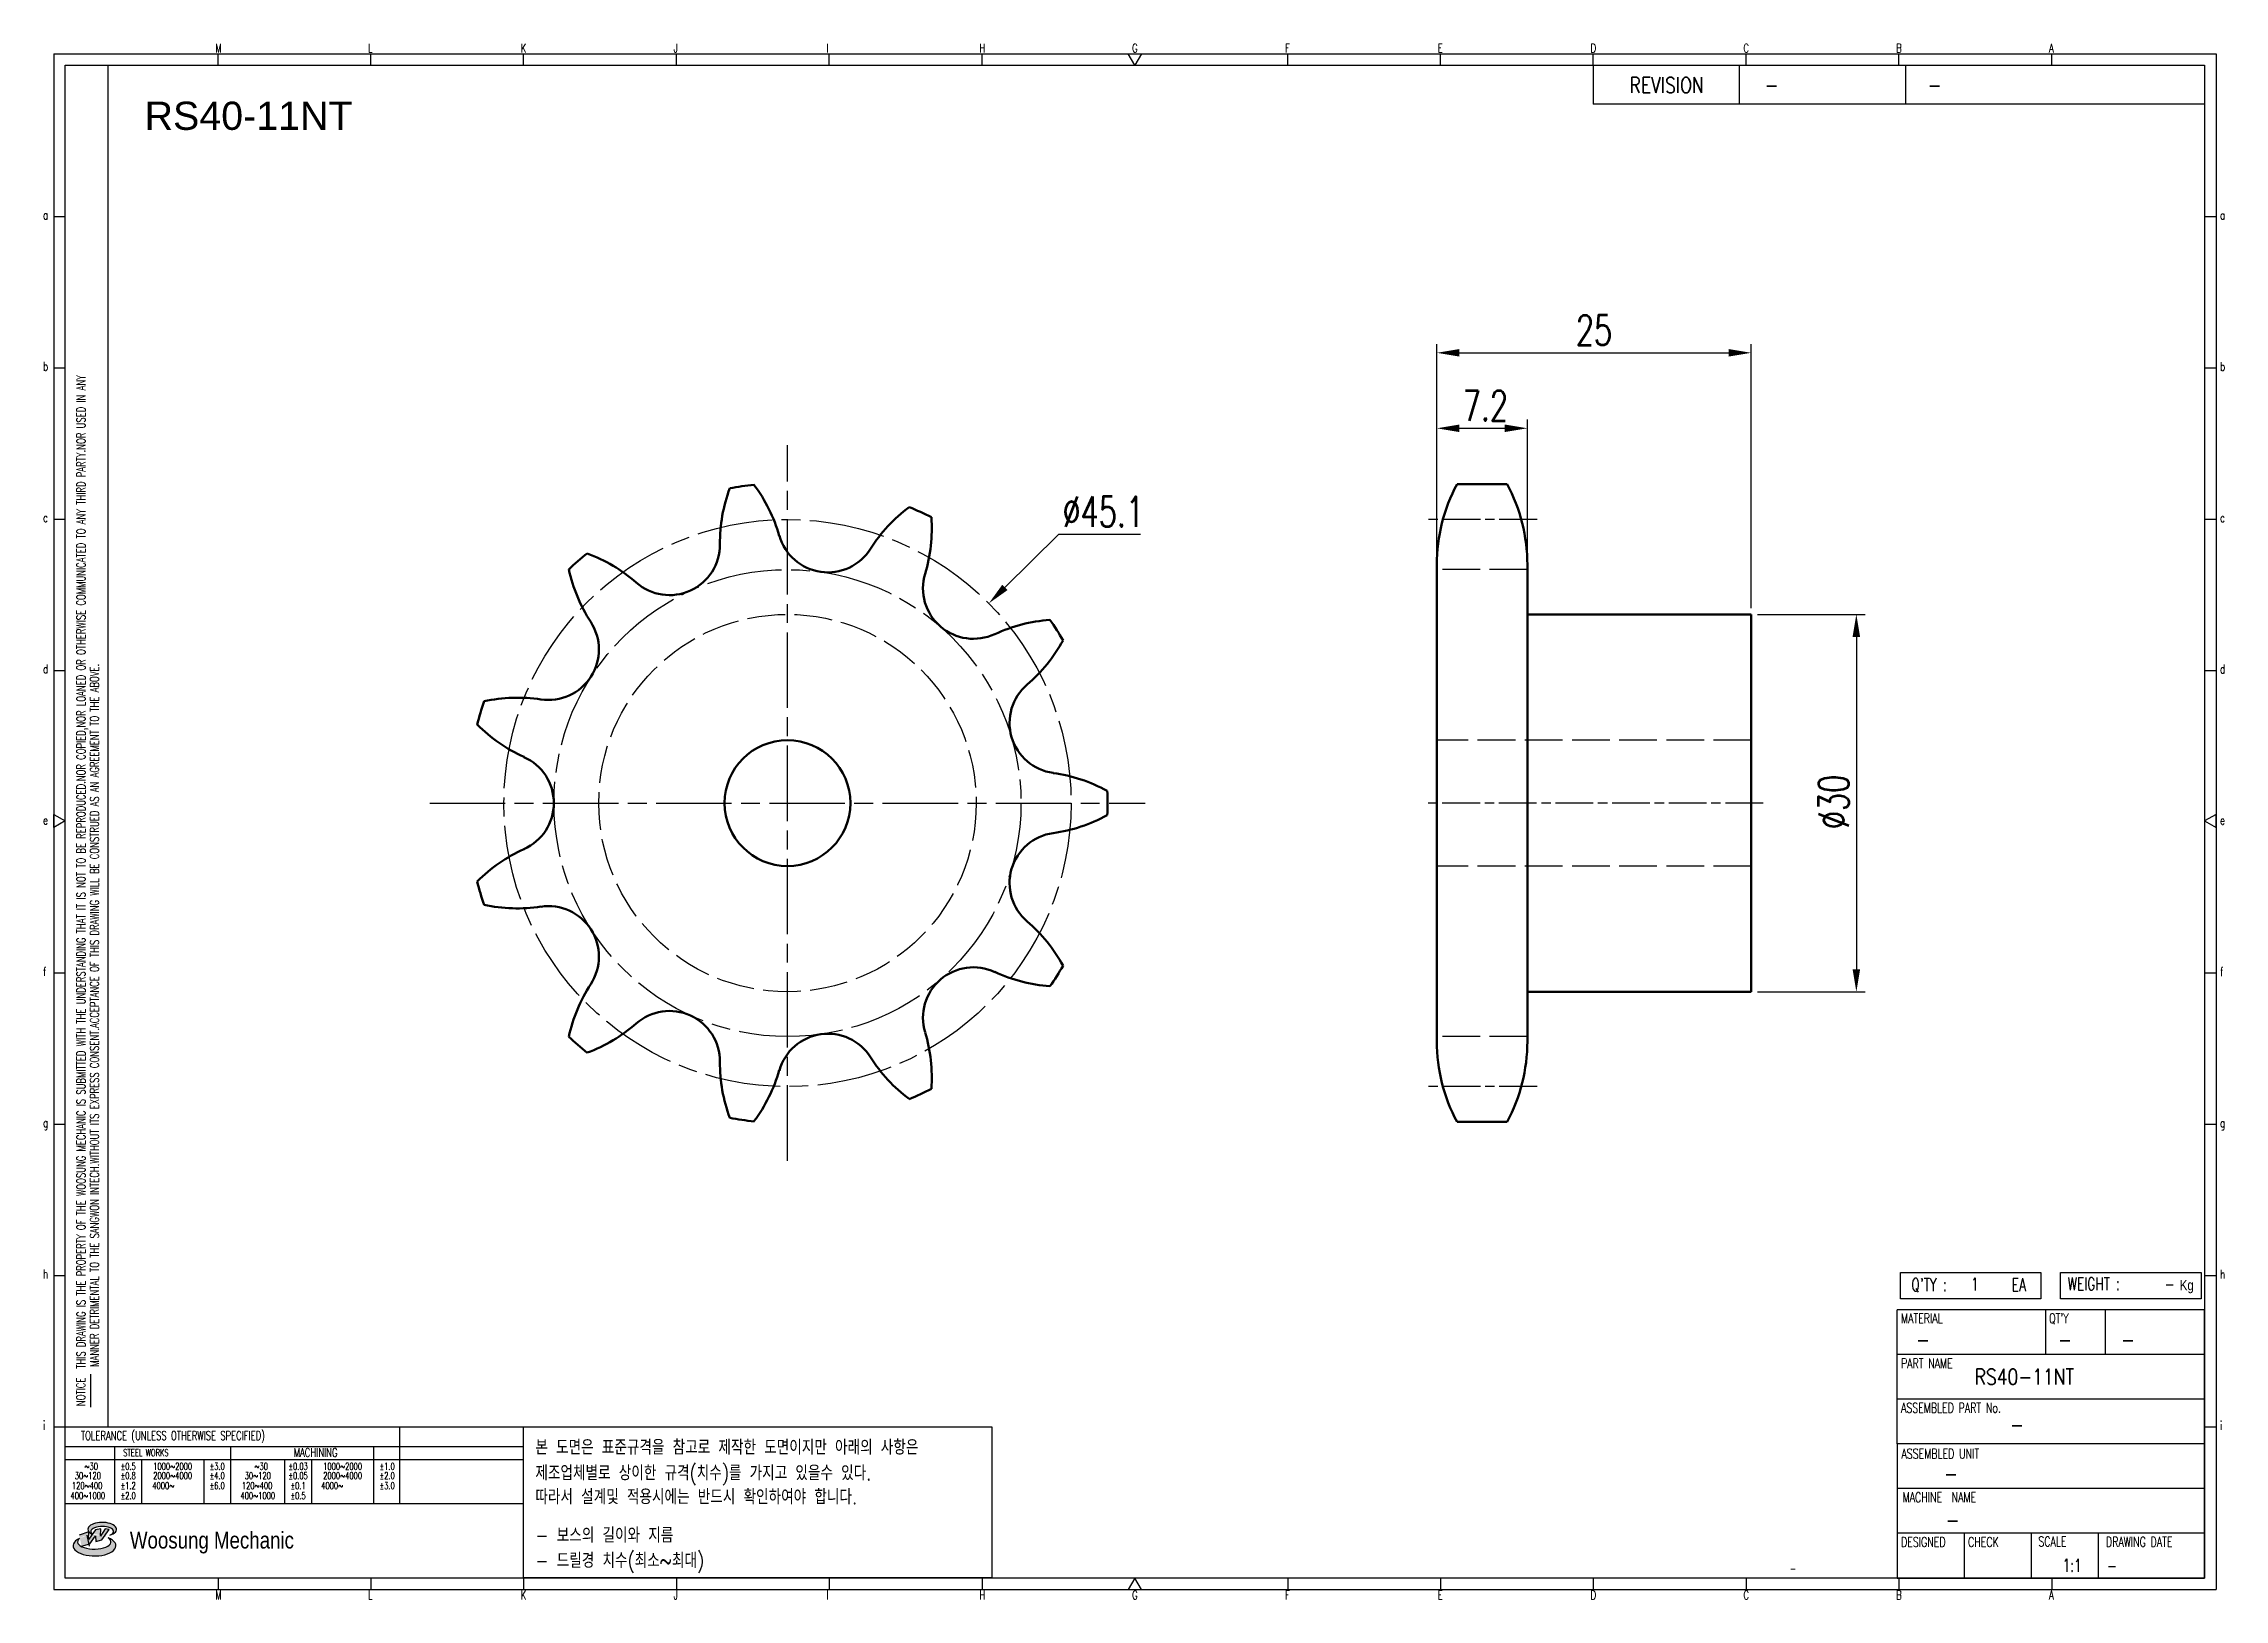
# Model space of a CAD drawing. Header units: millimetres. Extents: x -22171 to -21998, y 1083 to 1207.
import ezdxf
from ezdxf.enums import TextEntityAlignment as Align

# ---------------------------------------------------------------- set-up
doc = ezdxf.new("R2010")
doc.units = ezdxf.units.MM
for name, pattern in [('AM_ISO02W050', [7.5, 6, -1.5]), ('AM_ISO02W050x2', [3.75, 3, -0.75]), ('AM_ISO08W050', [18, 12, -1.5, 3, -1.5]), ('AM_ISO08W050x2', [9, 6, -0.75, 1.5, -0.75])]:
    doc.linetypes.add(name, pattern=pattern)
for name, color, linetype, lineweight in [('AM_0N', 7, 'Continuous', 50), ('AM_3N', 6, 'AM_ISO02W050', 25), ('AM_7', 4, 'AM_ISO08W050', 25), ('AM_7N', 4, 'AM_ISO08W050', 25)]:
    doc.layers.add(name, color=color, linetype=linetype, lineweight=lineweight)
for name, color, linetype in [('S-DIM', 7, 'Continuous'), ('TITLE', 7, 'Continuous'), ('도면레이아웃', 7, 'Continuous')]:
    doc.layers.add(name, color=color, linetype=linetype)
doc.styles.add('HAN', font='ROMANS.shx', dxfattribs={"width": 0.7, "bigfont": 'whgtxt.shx'})
doc.styles.add('HKD_ST2', font='romans.shx', dxfattribs={"width": 0.7, "height": 4, "bigfont": '@extfont2.shx'})
doc.styles.add('HSG', font='SIMPLEX.shx', dxfattribs={"width": 0.7, "bigfont": 'HSG.shx'})
doc.styles.add('ROMANS', font='romans.shx', dxfattribs={"width": 0.7, "bigfont": 'whgtxt.shx'})
doc.styles.add('SLDTEXTSTYLE4', font='arial.ttf', dxfattribs={"width": 0.8})
doc.styles.get("Standard").update_dxf_attribs({"font": 'arial.ttf'})
doc.dimstyles.new('APP3', dxfattribs={"dimtxt": 2.4, "dimasz": 1.8, "dimexe": 0.7, "dimexo": 0.5, "dimgap": 0.6, "dimtad": 1, "dimtoh": 1, "dimdec": 1, "dimrnd": 0.01, "dimzin": 9, "dimdsep": 46, "dimtxsty": 'HSG', "dimcen": 0, "dimclrd": 1, "dimclre": 1, "dimclrt": 256, "dimazin": 2, "dimtp": 1, "dimtm": 1, "dimtfac": 0.5, "dimtdec": 1, "dimtofl": 0, "dimtmove": 0, "dimatfit": 3, "dimfxl": 0, "dimtvp": 1, "dimtolj": 2, "dimlwd": -1, "dimlwe": -1, "dimarcsym": 0})
doc.dimstyles.new('APP3$0', dxfattribs={"dimtxt": 2.4, "dimasz": 1.8, "dimexe": 0.7, "dimexo": 0.5, "dimgap": 0.6, "dimtad": 1, "dimtoh": 1, "dimdec": 1, "dimrnd": 0.01, "dimzin": 9, "dimdsep": 46, "dimtxsty": 'HSG', "dimcen": 0, "dimclrd": 1, "dimclre": 1, "dimclrt": 256, "dimazin": 2, "dimtp": 1, "dimtm": 1, "dimtfac": 0.5, "dimtdec": 1, "dimtofl": 0, "dimtmove": 0, "dimatfit": 3, "dimfxl": 0, "dimtvp": 1, "dimtolj": 2, "dimlwd": -1, "dimlwe": -1, "dimarcsym": 0})

# ---------------------------------------------------------------- blocks, each defined once
blk = doc.blocks.new('SUYWSHJH')
at = {"layer": '도면레이아웃'}
h = blk.add_hatch(color=10, dxfattribs=at)
h.paths.add_polyline_path([(1.544, 35.177), (1.554, 34.966), (1.779, 35.034), (2.054, 35.422), (1.908, 35.446), (1.728, 35.167), (1.741, 35.439), (1.547, 35.405), (1.292, 35.041), (1.295, 35.33), (0.943, 35.208), (1.03, 34.8), (1.336, 34.885)])
edge = h.paths.add_edge_path()
edge.add_ellipse((1.795, 35.421), major_axis=(-0.53, 0), ratio=0.487785, start_angle=122.36065, end_angle=403.39574)
edge.add_line((1.411, 35.244), (1.419, 35.261))
edge.add_ellipse((1.798, 35.344), major_axis=(-0.423, 0), ratio=0.444396, start_angle=131.58977, end_angle=386.19408, ccw=False)
edge = h.paths.add_edge_path()
edge.add_ellipse((1.512, 34.815), major_axis=(-0.793, 0), ratio=0.480113, start_angle=314.67633, end_angle=590.85213)
edge.add_ellipse((1.501, 34.958), major_axis=(-0.62, 0), ratio=0.43311, start_angle=331.7024, end_angle=574.42495, ccw=False)
for p, q in [((0, 90.118), (80.15, 90.118)), ((0, 90.118), (0, 33.191)), ((6.089, 89.693), (6.089, 90.118)), ((11.753, 89.693), (11.753, 90.118)), ((17.418, 89.693), (17.418, 90.118)), ((23.082, 89.693), (23.082, 90.118)), ((28.746, 89.693), (28.746, 90.118)), ((34.411, 89.693), (34.411, 90.118)), ((45.739, 89.693), (45.739, 90.118)), ((51.404, 89.693), (51.404, 90.118)), ((57.068, 89.693), (57.068, 90.118)), ((62.732, 89.693), (62.732, 90.118)), ((68.397, 89.693), (68.397, 90.118)), ((74.061, 89.693), (74.061, 90.118)), ((80.15, 90.118), (80.15, 33.191)), ((0, 84.085), (0.425, 84.085)), ((79.725, 84.085), (80.15, 84.085)), ((0, 78.478), (0.425, 78.478)), ((79.725, 78.478), (80.15, 78.478)), ((0, 72.87), (0.425, 72.87)), ((79.725, 72.87), (80.15, 72.87)), ((0, 67.262), (0.425, 67.262)), ((79.725, 67.262), (80.15, 67.262)), ((0, 56.047), (0.425, 56.047)), ((79.725, 56.047), (80.15, 56.047)), ((0, 50.439), (0.425, 50.439)), ((79.725, 50.439), (80.15, 50.439)), ((0, 44.832), (0.425, 44.832)), ((79.725, 44.832), (80.15, 44.832)), ((1.377, 39.947), (1.377, 41.174)), ((0, 39.224), (0.425, 39.224)), ((79.725, 39.224), (80.15, 39.224)), ((0, 33.191), (80.15, 33.191)), ((6.089, 33.616), (6.089, 33.191)), ((11.753, 33.616), (11.753, 33.191)), ((17.418, 33.616), (17.418, 33.191)), ((23.082, 33.616), (23.082, 33.191)), ((28.746, 33.616), (28.746, 33.191)), ((34.411, 33.616), (34.411, 33.191)), ((45.739, 33.616), (45.739, 33.191)), ((51.404, 33.616), (51.404, 33.191)), ((57.068, 33.616), (57.068, 33.191)), ((62.732, 33.616), (62.732, 33.191)), ((68.397, 33.616), (68.397, 33.191)), ((74.061, 33.616), (74.061, 33.191))]:
    blk.add_line(p, q)
at = {"color": 2}
for p, q in [((2.017, 39.224), (2.017, 89.693)), ((0.425, 39.224), (17.418, 39.224)), ((12.816, 39.224), (12.816, 36.382)), ((17.418, 33.616), (17.418, 39.224)), ((0.425, 38.487), (17.418, 38.487)), ((0.425, 38.012), (17.418, 38.012)), ((2.257, 38.487), (2.257, 36.382)), ((3.257, 38.012), (3.257, 36.382)), ((5.557, 38.012), (5.557, 36.382)), ((6.557, 38.5), (6.557, 36.382)), ((8.557, 38.012), (8.557, 36.382)), ((9.557, 38.026), (9.557, 36.382)), ((11.857, 38.487), (11.857, 36.382)), ((0.425, 36.382), (17.418, 36.382))]:
    blk.add_line(p, q, dxfattribs=at)
at = {"color": 6, "ltscale": 0.5}
for p, q in [((57.068, 89.693), (57.068, 88.246)), ((62.47, 89.693), (62.47, 88.246)), ((68.635, 89.693), (68.635, 88.246)), ((79.725, 88.246), (57.068, 88.246)), ((68.336, 38.59), (68.336, 43.563)), ((79.725, 43.563), (68.336, 43.563)), ((73.827, 43.563), (73.827, 41.905)), ((76.037, 43.563), (76.037, 41.905)), ((79.725, 38.59), (79.725, 43.563)), ((79.725, 41.905), (68.336, 41.905)), ((79.725, 40.248), (68.336, 40.248)), ((68.336, 38.59), (68.336, 33.616)), ((79.725, 38.59), (68.336, 38.59)), ((79.725, 33.616), (79.725, 38.59)), ((79.725, 36.932), (68.336, 36.932)), ((79.725, 35.274), (68.336, 35.274)), ((70.822, 33.616), (70.822, 35.274)), ((73.309, 33.616), (73.309, 35.274)), ((75.796, 33.616), (75.796, 35.274)), ((68.336, 33.616), (79.725, 33.616))]:
    blk.add_line(p, q, dxfattribs=at)
for points in [[(40.075, 89.693), (39.83, 90.118), (40.32, 90.118)], [(0.425, 89.693), (79.725, 89.693), (79.725, 33.616), (0.425, 33.616)], [(0.425, 61.679), (0, 61.433), (0, 61.924)], [(79.725, 61.679), (80.15, 61.433), (80.15, 61.924)], [(40.075, 33.616), (39.83, 33.191), (40.32, 33.191)]]:
    blk.add_lwpolyline(points, close=True)
at = {"layer": 'TITLE', "color": 20}
for p, q in [((68.449, 43.961), (68.449, 44.936)), ((68.449, 44.936), (73.654, 44.936)), ((73.654, 44.936), (73.654, 43.961)), ((74.39, 43.961), (74.39, 44.936)), ((74.39, 44.936), (79.595, 44.936)), ((79.595, 44.936), (79.595, 43.961)), ((73.654, 43.961), (68.449, 43.961)), ((79.595, 43.961), (74.39, 43.961))]:
    blk.add_line(p, q, dxfattribs=at)
at = {"layer": '도면레이아웃'}
for p, q in [((1.295, 35.33), (0.943, 35.208)), ((1.03, 34.8), (1.336, 34.885)), ((1.224, 35.208), (1.311, 34.8)), ((1.224, 35.208), (1.224, 35.208)), ((1.547, 35.405), (1.292, 35.041)), ((1.292, 35.041), (1.295, 35.33)), ((1.336, 34.885), (1.544, 35.177)), ((1.419, 35.261), (1.411, 35.244)), ((1.544, 35.177), (1.554, 34.966)), ((1.741, 35.439), (1.547, 35.405)), ((1.554, 34.966), (1.779, 35.034)), ((1.908, 35.446), (1.728, 35.167)), ((1.728, 35.167), (1.741, 35.439)), ((1.779, 35.034), (2.054, 35.422)), ((2.054, 35.422), (1.908, 35.446))]:
    blk.add_line(p, q, dxfattribs=at)
for centre, major_axis, ratio, start_param, end_param in [((1.795, 35.421), (-0.53, 0), 0.487785, 2.135596, 7.040584), ((1.512, 34.815), (-0.793, 0), 0.480113, 5.492138, 10.312315), ((1.501, 34.958), (-0.62, 0), 0.43311, 5.789299, 10.025607), ((1.798, 35.344), (-0.423, 0), 0.444396, 2.296675, 6.740358)]:
    blk.add_ellipse(centre, major_axis=major_axis, ratio=ratio, start_param=start_param, end_param=end_param, dxfattribs=at)
at = {"color": 4, "style": 'HKD_ST2', "width": 0.7}
for s, p in [('M', (5.988, 90.164)), ('L', (11.652, 90.164)), ('K', (17.316, 90.164)), ('J', (22.981, 90.164)), ('I', (28.645, 90.164)), ('H', (34.309, 90.164)), ('G', (39.974, 90.164)), ('F', (45.638, 90.164)), ('E', (51.302, 90.164)), ('D', (56.967, 90.164)), ('C', (62.631, 90.164)), ('B', (68.295, 90.164)), ('A', (73.96, 90.164)), ('a', (-0.395, 83.976)), ('a', (80.305, 83.97)), ('b', (-0.395, 78.368)), ('b', (80.305, 78.362)), ('c', (-0.395, 72.76)), ('c', (80.305, 72.754)), ('d', (-0.395, 67.153)), ('d', (80.305, 67.147)), ('e', (-0.395, 61.545)), ('e', (80.305, 61.539)), ('f', (-0.395, 55.937)), ('f', (80.305, 55.931)), ('g', (-0.395, 50.33)), ('g', (80.305, 50.324)), ('h', (-0.395, 44.722)), ('h', (80.305, 44.716)), ('i', (-0.395, 39.114)), ('i', (80.305, 39.108)), ('M', (5.988, 32.824)), ('L', (11.652, 32.824)), ('K', (17.316, 32.824)), ('J', (22.981, 32.824)), ('I', (28.645, 32.824)), ('H', (34.309, 32.824)), ('G', (39.974, 32.824)), ('F', (45.638, 32.824)), ('E', (51.302, 32.824)), ('D', (56.967, 32.824)), ('C', (62.631, 32.824)), ('B', (68.295, 32.824)), ('A', (73.96, 32.824))]:
    blk.add_text(s, height=0.326, dxfattribs=at).set_placement(p)
for s, height, style, width, p in [('REVISION', 0.5806, 'HAN', 0.8, (58.415, 88.664)), ('-', 0.581, 'HAN', 0.8, (63.426, 88.664)), ('-', 0.581, 'HAN', 0.8, (69.468, 88.664)), ("Q'TY : ", 0.4746, 'HKD_ST2', 0.7, (68.857, 44.253)), ('1', 0.475, 'HKD_ST2', 0.7, (71.071, 44.275)), ('EA', 0.4746, 'HKD_ST2', 0.7, (72.578, 44.253)), ('WEIGHT : ', 0.4746, 'HKD_ST2', 0.7, (74.65, 44.286)), ('-', 0.581, 'HAN', 0.8, (69.029, 42.157)), ('-', 0.581, 'HAN', 0.8, (74.289, 42.157)), ('-', 0.581, 'HAN', 0.8, (76.623, 42.157)), ('-', 0.581, 'HAN', 0.8, (72.515, 39.013)), ('-', 0.581, 'HAN', 0.8, (70.067, 37.189)), ('-', 0.581, 'HAN', 0.8, (70.126, 35.48)), ('1:1', 0.4746, 'HKD_ST2', 0.7, (74.458, 33.848)), ('-', 0.475, 'HKD_ST2', 0.7, (76.112, 33.837))]:
    blk.add_text(s, height=height, dxfattribs=dict(style=style, width=width)).set_placement(p)
at = {"color": 6, "style": 'HKD_ST2', "width": 0.7}
for s, p in [(' THIS DRAWING IS THE PROPERTY OF THE WOOSUNG MECHANIC IS SUBMITTED WITH THE UNDERSTANDING THAT IT IS NOT TO BE REPRODUCED.NOR COPIED,NOR LOANED OR OTHERWISE COMMUNICATED TO ANY THIRD PARTY.NOR USED IN ANY', (1.173, 41.217)), ('MANNER DETRIMENTAL TO THE SANGWON INTECH.WITHOUT ITS EXPRESS CONSENT.ACCEPTANCE OF THIS DRAWING WILL BE CONSTRUED AS AN AGREEMENT TO THE ABOVE.', (1.672, 41.447))]:
    blk.add_text(s, height=0.326266, rotation=90, dxfattribs=at).set_placement(p)
at = {"style": 'HKD_ST2', "width": 0.7}
blk.add_text('-', height=0.475, dxfattribs=at).set_placement((78.613, 44.286), align=Align.RIGHT)
at = {"color": 4, "style": 'HKD_ST2', "width": 0.7}
for s, height, p in [('MATERIAL', 0.3651, (68.474, 43.425)), ("QT'Y", 0.3651, (73.965, 43.425)), ('PART NAME', 0.3651, (68.474, 41.756)), ('ASSEMBLED PART No.', 0.36511, (68.474, 40.109)), ('ASSEMBLED UNIT', 0.36511, (68.49, 38.408)), ('MACHINE  NAME', 0.36511, (68.532, 36.794)), ('DESIGNED', 0.3651, (68.474, 35.136)), ('CHECK', 0.3651, (70.961, 35.136)), ('SCALE', 0.3651, (73.566, 35.153)), ('DRAWING DATE', 0.36511, (76.071, 35.141))]:
    blk.add_text(s, height=height, dxfattribs=at).set_placement(p, align=Align.TOP_LEFT)
at = {"style": 'HKD_ST2', "width": 0.7}
blk.add_text('NOTICE', height=0.3263, rotation=90, dxfattribs=at).set_placement((1.163, 39.988))
for s, height, style, width, p in [('TOLERANCE (UNLESS OTHERWISE SPECIFIED)', 0.32627, 'HKD_ST2', 0.7, (4.417, 38.896)), ('-', 0.326, 'ROMANS', 0.65, (64.469, 33.975))]:
    blk.add_text(s, height=height, dxfattribs=dict(style=style, width=width)).set_placement(p, align=Align.MIDDLE_CENTER)
at = {"color": 4, "style": 'HKD_ST2', "width": 0.7}
for s, height, p in [('STEEL WORKS', 0.26101, (3.416, 38.268)), ('MACHINING', 0.3263, (9.707, 38.27)), ('%%P0.5', 0.261, (2.757, 37.762)), ('%%P0.8', 0.261, (2.757, 37.411)), ('%%P3.0', 0.261, (6.057, 37.762)), ('%%P4.0', 0.261, (6.057, 37.411)), ('%%P0.03', 0.261, (9.057, 37.762)), ('%%P0.05', 0.261, (9.057, 37.411)), ('%%P1.0', 0.261, (12.357, 37.762)), ('%%P2.0', 0.261, (12.357, 37.411)), ('%%P1.2', 0.261, (2.757, 37.045)), ('%%P2.0', 0.261, (2.757, 36.67)), ('%%P6.0', 0.261, (6.057, 37.045)), ('%%P0.1', 0.261, (9.057, 37.045)), ('%%P0.5', 0.261, (9.057, 36.67)), ('%%P3.0', 0.261, (12.357, 37.045))]:
    blk.add_text(s, height=height, dxfattribs=at).set_placement(p, align=Align.MIDDLE)
for s, height, p in [('30%%126120', 0.261, (1.263, 37.411)), ('%%12630', 0.261, (1.389, 37.762)), ('2000%%1264000', 0.26101, (4.407, 37.411)), ('1000%%1262000', 0.26101, (4.407, 37.762)), ('30%%126120', 0.261, (7.563, 37.411)), ('%%12630', 0.261, (7.689, 37.762)), ('2000%%1264000', 0.26101, (10.707, 37.411)), ('1000%%1262000', 0.26101, (10.707, 37.762)), ('400%%1261000', 0.26101, (1.263, 36.67)), ('120%%126400', 0.26101, (1.237, 37.045)), ('4000%%126', 0.261, (4.061, 37.045)), ('400%%1261000', 0.26101, (7.563, 36.67)), ('120%%126400', 0.26101, (7.537, 37.045)), ('4000%%126', 0.261, (10.321, 37.045))]:
    blk.add_text(s, height=height, dxfattribs=at).set_placement(p, align=Align.MIDDLE_CENTER)
at = {"color": 1, "style": 'SLDTEXTSTYLE4', "width": 0.8}
blk.add_text('Woosung Mechanic', height=0.61957, dxfattribs=at).set_placement((2.822, 34.711))
at = {"layer": 'TITLE', "width": 0.8}
blk.add_text('Kg', height=0.3789, dxfattribs=at).set_placement((78.807, 44.286))
blk = doc.blocks.new('*D37')
at = {"layer": 'Defpoints', "color": 0, "transparency": 16777216}
for p in [(-22095.87, 1162.59), (-22127.88, 1130.86)]:
    blk.add_point(p, dxfattribs=at)
at = {"layer": 'S-DIM', "color": 1, "transparency": 16777216}
for p, q in [((-22090.33, 1168.08), (-22094.59, 1163.86)), ((-22083.81, 1168.08), (-22090.33, 1168.08))]:
    blk.add_line(p, q, dxfattribs=at)
blk.add_solid([(-22094.8, 1164.07), (-22094.38, 1163.65), (-22095.87, 1162.59)], dxfattribs=at)
at = {"layer": 'S-DIM', "transparency": 16777216, "insert": (-22086.77, 1169.88), "char_height": 2.4, "attachment_point": 5, "style": 'HSG'}
blk.add_mtext('\\A2;∅45.1', dxfattribs=at)
blk = doc.blocks.new('*D38')
at = {"layer": 'Defpoints', "color": 0, "transparency": 16777216}
for p in [(-22053.06, 1176.51), (-22060.26, 1165.67), (-22053.06, 1165.67)]:
    blk.add_point(p, dxfattribs=at)
at = {"layer": 'S-DIM', "color": 1, "transparency": 16777216}
for p, q in [((-22060.26, 1166.17), (-22060.26, 1177.21)), ((-22053.06, 1166.17), (-22053.06, 1177.21)), ((-22058.46, 1176.51), (-22054.86, 1176.51))]:
    blk.add_line(p, q, dxfattribs=at)
for points in [[(-22058.46, 1176.81), (-22058.46, 1176.21), (-22060.26, 1176.51)], [(-22054.86, 1176.81), (-22054.86, 1176.21), (-22053.06, 1176.51)]]:
    blk.add_solid(points, dxfattribs=at)
at = {"layer": 'S-DIM', "transparency": 16777216, "insert": (-22056.4, 1178.31), "char_height": 2.4, "attachment_point": 5, "style": 'HSG'}
blk.add_mtext('\\A2;7.2', dxfattribs=at)
blk = doc.blocks.new('*D39')
at = {"layer": 'Defpoints', "color": 0, "transparency": 16777216}
for p in [(-22035.26, 1182.51), (-22060.26, 1165.67), (-22035.26, 1161.72)]:
    blk.add_point(p, dxfattribs=at)
at = {"layer": 'S-DIM', "color": 1, "transparency": 16777216}
for p, q in [((-22060.26, 1166.17), (-22060.26, 1183.21)), ((-22058.46, 1182.51), (-22037.06, 1182.51)), ((-22035.26, 1162.22), (-22035.26, 1183.21))]:
    blk.add_line(p, q, dxfattribs=at)
for points in [[(-22058.46, 1182.81), (-22058.46, 1182.21), (-22060.26, 1182.51)], [(-22037.06, 1182.81), (-22037.06, 1182.21), (-22035.26, 1182.51)]]:
    blk.add_solid(points, dxfattribs=at)
at = {"layer": 'S-DIM', "transparency": 16777216, "insert": (-22047.76, 1184.31), "char_height": 2.4, "attachment_point": 5, "style": 'HSG'}
blk.add_mtext('\\A2;25', dxfattribs=at)
blk = doc.blocks.new('*D40')
at = {"layer": 'Defpoints', "color": 0, "transparency": 16777216}
for p in [(-22035.26, 1161.72), (-22035.26, 1131.72), (-22026.91, 1131.72)]:
    blk.add_point(p, dxfattribs=at)
at = {"layer": 'S-DIM', "color": 1, "transparency": 16777216}
for p, q in [((-22034.76, 1161.72), (-22026.21, 1161.72)), ((-22026.91, 1159.92), (-22026.91, 1133.52)), ((-22034.76, 1131.72), (-22026.21, 1131.72))]:
    blk.add_line(p, q, dxfattribs=at)
for points in [[(-22027.21, 1159.92), (-22026.61, 1159.92), (-22026.91, 1161.72)], [(-22027.21, 1133.52), (-22026.61, 1133.52), (-22026.91, 1131.72)]]:
    blk.add_solid(points, dxfattribs=at)
at = {"layer": 'S-DIM', "transparency": 16777216, "insert": (-22028.71, 1146.81), "char_height": 2.4, "attachment_point": 5, "rotation": 90, "style": 'HSG'}
blk.add_mtext('\\A2;%%c30', dxfattribs=at)

msp = doc.modelspace()

# ---------------------------------------------------------------- linework, layer by layer
at = {"color": 4}
msp.add_lwpolyline([(-22132.84, 1097.15), (-22095.62, 1097.15), (-22095.62, 1085.13), (-22132.84, 1085.13)], close=True, dxfattribs=at)
at = {"layer": 'AM_0N'}
for p, q in [((-22058.64, 1172.07), (-22054.67, 1172.07)), ((-22060.26, 1165.67), (-22060.26, 1127.78)), ((-22053.06, 1165.67), (-22053.06, 1127.78)), ((-22053.06, 1161.72), (-22035.26, 1161.72)), ((-22035.26, 1161.72), (-22035.26, 1131.72)), ((-22053.06, 1131.72), (-22035.26, 1131.72)), ((-22058.64, 1121.38), (-22054.67, 1121.38))]:
    msp.add_line(p, q, dxfattribs=at)
msp.add_circle((-22111.87, 1146.72), 5, dxfattribs=at)
for centre, radius, start, end in [((-22111.87, 1146.72), 25.44, 95.9983, 100.3654), ((-22124.45, 1164.57), 12.4, 15.9091, 36.9083), ((-22046.76, 1165.67), 13.5, 151.7009, 180), ((-22066.56, 1165.67), 13.5, 0, 28.2991), ((-22104.84, 1167.39), 12.4, 159.4554, 180.4545), ((-22094.78, 1160.31), 12.4, 126.7281, 147.7273), ((-22111.87, 1146.72), 25.44, 63.271, 67.6381), ((-22112.8, 1168.54), 12.4, 343.1818, 4.181), ((-22121.25, 1167.26), 4.01, 228.6364, 0.4545), ((-22108.66, 1169.07), 4.01, 195.9091, 327.7273), ((-22111.87, 1146.72), 25.44, 128.7255, 133.0926), ((-22117.13, 1167.92), 12.4, 192.1826, 213.1818), ((-22132.1, 1154.94), 12.4, 48.6364, 69.6355), ((-22097.09, 1163.79), 4.01, 163.1818, 295), ((-22130.87, 1158.93), 4.01, 261.3636, 33.1818), ((-22090.15, 1148.91), 12.4, 94.0008, 115), ((-22111.87, 1146.72), 25.44, 30.5437, 34.9108), ((-22100.86, 1165.58), 12.4, 310.4545, 331.4537), ((-22111.87, 1146.72), 25.44, 161.4528, 165.8199), ((-22133.33, 1142.7), 12.4, 81.3636, 102.3628), ((-22090.21, 1153.09), 4.01, 130.4545, 262.2727), ((-22127.75, 1161.71), 12.4, 224.9099, 245.9091), ((-22134.45, 1146.72), 4.01, 294.0909, 65.9091), ((-22092.42, 1136.82), 12.4, 61.2736, 82.2727), ((-22111.87, 1146.72), 25.44, 357.8164, 2.1836), ((-22090.21, 1140.36), 4.01, 97.7273, 229.5455), ((-22092.42, 1156.63), 12.4, 277.7273, 298.7264), ((-22127.75, 1131.74), 12.4, 114.0909, 135.0901), ((-22111.87, 1146.72), 25.44, 194.1801, 198.5472), ((-22133.33, 1150.75), 12.4, 257.6372, 278.6364), ((-22130.87, 1134.52), 4.01, 326.8182, 98.6364), ((-22100.86, 1127.87), 12.4, 28.5463, 49.5455), ((-22097.09, 1129.66), 4.01, 65, 196.8182), ((-22111.87, 1146.72), 25.44, 325.0892, 329.4563), ((-22117.13, 1125.53), 12.4, 146.8182, 167.8174), ((-22090.15, 1144.54), 12.4, 245, 265.9992), ((-22121.25, 1126.19), 4.01, 359.5455, 131.3636), ((-22132.1, 1138.51), 12.4, 290.3645, 311.3636), ((-22112.8, 1124.91), 12.4, 355.819, 16.8182), ((-22111.87, 1146.72), 25.44, 226.9074, 231.2745), ((-22108.66, 1124.38), 4.01, 32.2727, 164.0909), ((-22046.76, 1127.78), 13.5, 180, 208.2991), ((-22066.56, 1127.78), 13.5, 331.7009, 0), ((-22104.84, 1126.06), 12.4, 179.5455, 200.5446), ((-22124.45, 1128.88), 12.4, 323.0917, 344.0909), ((-22094.78, 1133.14), 12.4, 212.2727, 233.2719), ((-22111.87, 1146.72), 25.44, 292.3619, 296.729), ((-22111.87, 1146.72), 25.44, 259.6346, 264.0017)]:
    msp.add_arc(centre, radius, start, end, dxfattribs=at)
at = {"layer": 'AM_3N', "linetype": 'AM_ISO02W050x2'}
for p, q in [((-22053.06, 1165.29), (-22060.26, 1165.29)), ((-22053.06, 1128.16), (-22060.26, 1128.16))]:
    msp.add_line(p, q, dxfattribs=at)
at = {"layer": 'AM_3N', "color": 2, "linetype": 'AM_ISO02W050x2'}
for p, q in [((-22035.26, 1151.72), (-22060.26, 1151.72)), ((-22035.26, 1141.72), (-22060.26, 1141.72))]:
    msp.add_line(p, q, dxfattribs=at)
msp.add_circle((-22111.87, 1146.72), 15, dxfattribs=at)
at = {"layer": 'AM_7', "linetype": 'AM_ISO08W050x2'}
for radius in [22.54, 18.56]:
    msp.add_circle((-22111.87, 1146.72), radius, dxfattribs=at)
at = {"layer": 'AM_7N', "linetype": 'AM_ISO08W050x2'}
for p, q in [((-22111.87, 1118.29), (-22111.87, 1175.16)), ((-22140.31, 1146.72), (-22083.44, 1146.72))]:
    msp.add_line(p, q, dxfattribs=at)
at = {"layer": 'AM_7N', "linetype": 'AM_ISO08W050x2', "ltscale": 0.5}
for p, q in [((-22052.29, 1169.26), (-22061.02, 1169.26)), ((-22034.32, 1146.72), (-22061.02, 1146.72)), ((-22052.29, 1124.19), (-22061.02, 1124.19))]:
    msp.add_line(p, q, dxfattribs=at)

# ---------------------------------------------------------------- block references
at = {"xscale": 2.144331372397295, "yscale": 2.144331372397295, "zscale": 2.144331372397295}
msp.add_blockref('SUYWSHJH', (-22170.19, 1013.04), dxfattribs=at)

# ---------------------------------------------------------------- texts
at = {"color": 2}
msp.add_text('RS40-11NT', height=2.241, dxfattribs=at).set_placement((-22162.97, 1200.23))
at = {"style": 'HAN', "width": 0.8}
msp.add_text('RS40-11NT', height=1.245, dxfattribs=at).set_placement((-22017.5, 1100.5))
at = {"color": 4, "style": 'HAN', "width": 0.8}
for s, p in [('본 도면은 표준규격을 참고로 제작한 도면이지만 아래의 사항은', (-22131.91, 1094.93)), ('제조업체별로 상이한 규격(치수)를 가지고 있을수 있다.', (-22131.91, 1092.89)), ('따라서 설계및 적용시에는 반드시 확인하여야 합니다.', (-22131.91, 1090.99)), ('- 보스의 길이와 지름', (-22131.91, 1087.94)), ('- 드릴경 치수(최소~최대)', (-22131.91, 1085.93))]:
    msp.add_text(s, height=1.178, dxfattribs=at).set_placement(p)

# ---------------------------------------------------------------- dimensions: what is measured, and where the dimension line sits
at = {"layer": 'S-DIM'}
dim = msp.add_linear_dim(base=(-22035.26, 1182.51), p1=(-22060.26, 1165.67), p2=(-22035.26, 1161.72), dimstyle='APP3', dxfattribs=at)
dim.commit()
dim.dimension.update_dxf_attribs({"geometry": '*D39', "text_midpoint": (-22047.76, 1184.31)})
dim = msp.add_linear_dim(base=(-22053.06, 1176.51), p1=(-22060.26, 1165.67), p2=(-22053.06, 1165.67), dimstyle='APP3', dxfattribs=at)
dim.commit()
dim.dimension.update_dxf_attribs({"geometry": '*D38', "text_midpoint": (-22056.4, 1176.51), "dimtype": 160})
at = {"layer": 'S-DIM', "color": 3}
dim = msp.add_diameter_dim_2p(p1=(-22127.88, 1130.86), p2=(-22095.87, 1162.59), dimstyle='APP3', dxfattribs=at)
dim.commit()
dim.dimension.update_dxf_attribs({"geometry": '*D37', "text_midpoint": (-22086.77, 1168.08), "dimtype": 163})
at = {"layer": 'S-DIM'}
dim = msp.add_linear_dim(base=(-22026.91, 1131.72), p1=(-22035.26, 1161.72), p2=(-22035.26, 1131.72), angle=90, text='%%c<>', dimstyle='APP3$0', dxfattribs=at)
dim.commit()
dim.dimension.update_dxf_attribs({"geometry": '*D40', "text_midpoint": (-22026.91, 1146.81), "dimtype": 160})

doc.saveas('drawing.dxf')
